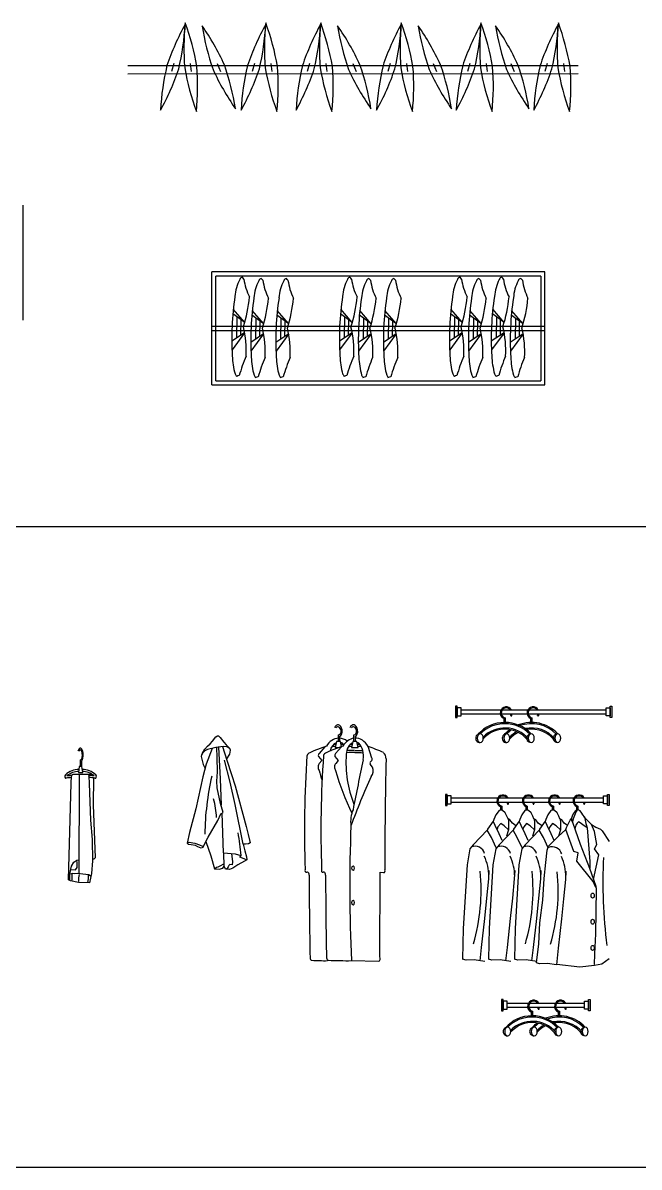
# Model space of a CAD drawing. Header units: inches. Extents: x 8.4 to 50.9, y 14.4 to 39.2.
# Drawn here: x 41.84 to 44.84, y 21.33 to 26.9 of the extents above; entities that cross this region are included whole.
import ezdxf

# ---------------------------------------------------------------- set-up
doc = ezdxf.new("R2010")
doc.units = ezdxf.units.IN
doc.header["$MEASUREMENT"] = 0
for name, color, linetype in [('02', 2, 'Continuous'), ('1', 1, 'Continuous'), ('4', 4, 'Continuous')]:
    doc.layers.add(name, color=color, linetype=linetype)

msp = doc.modelspace()

# ---------------------------------------------------------------- linework, layer by layer
at = {"layer": '02'}
for p, q in [((44.3808, 25.6899), (42.7608, 25.6899)), ((42.7608, 25.1399), (42.7608, 25.6899)), ((44.3808, 25.1399), (44.3808, 25.6899)), ((42.7608, 25.165), (42.7608, 25.665)), ((44.3608, 25.6699), (42.7808, 25.6699)), ((42.7808, 25.1599), (42.7808, 25.6699)), ((44.3608, 25.6699), (44.3608, 25.1599)), ((44.3808, 25.165), (44.3808, 25.665)), ((42.9209, 25.4439), (42.8649, 25.5086)), ((43.4444, 25.4439), (43.3883, 25.5086)), ((43.9799, 25.4439), (43.9238, 25.5086)), ((44.1833, 25.4439), (44.1273, 25.5086)), ((42.9209, 25.4439), (42.8632, 25.4855)), ((42.8832, 25.4712), (42.8815, 25.3685)), ((42.9018, 25.4577), (42.9006, 25.381)), ((43.0132, 25.4377), (42.9555, 25.4794)), ((43.0132, 25.4377), (42.9571, 25.5025)), ((42.9754, 25.465), (42.9738, 25.3623)), ((42.9941, 25.4515), (42.9929, 25.3748)), ((43.1351, 25.4377), (43.0774, 25.4794)), ((43.1351, 25.4377), (43.079, 25.5025)), ((43.0973, 25.465), (43.0957, 25.3623)), ((43.116, 25.4515), (43.1148, 25.3748)), ((43.4444, 25.4439), (43.3867, 25.4855)), ((43.4066, 25.4712), (43.405, 25.3685)), ((43.4253, 25.4577), (43.4241, 25.381)), ((43.5367, 25.4377), (43.479, 25.4794)), ((43.5367, 25.4377), (43.4806, 25.5025)), ((43.4989, 25.465), (43.4973, 25.3623)), ((43.5176, 25.4515), (43.5164, 25.3748)), ((43.6586, 25.4377), (43.6009, 25.4794)), ((43.6586, 25.4377), (43.6025, 25.5025)), ((43.6208, 25.465), (43.6192, 25.3623)), ((43.6395, 25.4515), (43.6383, 25.3748)), ((43.9799, 25.4439), (43.9222, 25.4855)), ((43.9421, 25.4712), (43.9405, 25.3685)), ((43.9608, 25.4577), (43.9596, 25.381)), ((44.0722, 25.4377), (44.0145, 25.4794)), ((44.0722, 25.4377), (44.0161, 25.5025)), ((44.0344, 25.465), (44.0328, 25.3623)), ((44.0531, 25.4515), (44.0518, 25.3748)), ((44.1833, 25.4439), (44.1256, 25.4855)), ((44.1456, 25.4712), (44.144, 25.3685)), ((44.1642, 25.4577), (44.163, 25.381)), ((44.2756, 25.4377), (44.2179, 25.4794)), ((44.2756, 25.4377), (44.2196, 25.5025)), ((44.2379, 25.465), (44.2362, 25.3623)), ((44.2565, 25.4515), (44.2553, 25.3748)), ((42.7608, 25.425), (44.3808, 25.425)), ((42.7608, 25.405), (44.3808, 25.405)), ((42.9206, 25.394), (42.8579, 25.3531)), ((42.9206, 25.394), (42.8591, 25.3108)), ((43.0129, 25.3879), (42.9502, 25.3469)), ((43.0129, 25.3879), (42.9514, 25.3046)), ((43.1348, 25.3879), (43.0721, 25.3469)), ((43.1348, 25.3879), (43.0732, 25.3046)), ((43.4441, 25.394), (43.3814, 25.3531)), ((43.4441, 25.394), (43.3826, 25.3108)), ((43.5364, 25.3879), (43.4737, 25.3469)), ((43.5364, 25.3879), (43.4748, 25.3046)), ((43.6582, 25.3879), (43.5955, 25.3469)), ((43.6582, 25.3879), (43.5967, 25.3046)), ((43.9795, 25.394), (43.9168, 25.3531)), ((43.9795, 25.394), (43.918, 25.3108)), ((44.0718, 25.3879), (44.0091, 25.3469)), ((44.0718, 25.3879), (44.0103, 25.3046)), ((44.183, 25.394), (44.1203, 25.3531)), ((44.183, 25.394), (44.1215, 25.3108)), ((44.2753, 25.3879), (44.2126, 25.3469)), ((44.2753, 25.3879), (44.2138, 25.3046)), ((42.7608, 25.1399), (44.3808, 25.1399)), ((42.7808, 25.1599), (44.3608, 25.1599)), ((43.9542, 23.5759), (43.9462, 23.5759)), ((43.9462, 23.5759), (43.9462, 23.5219)), ((43.9542, 23.5219), (43.9542, 23.5759)), ((43.9736, 23.5684), (43.9542, 23.5684)), ((43.9542, 23.5684), (43.9542, 23.5295)), ((43.9736, 23.5295), (43.9736, 23.5684)), ((43.9736, 23.5589), (44.1682, 23.5589)), ((44.1743, 23.5589), (44.2989, 23.5589)), ((44.3051, 23.5589), (44.6787, 23.5589)), ((44.6787, 23.5295), (44.6787, 23.5684)), ((44.6787, 23.5684), (44.6982, 23.5684)), ((44.6982, 23.5219), (44.6982, 23.5759)), ((44.6982, 23.5759), (44.7062, 23.5759)), ((44.6982, 23.5684), (44.6982, 23.5295)), ((44.7062, 23.5759), (44.7062, 23.5219)), ((43.9462, 23.5219), (43.9542, 23.5219)), ((43.9542, 23.5295), (43.9736, 23.5295)), ((43.9736, 23.5389), (44.1642, 23.5389)), ((44.1692, 23.5389), (44.2949, 23.5389)), ((44.1826, 23.4974), (44.1826, 23.5155)), ((44.1876, 23.5191), (44.1876, 23.4975)), ((44.3, 23.5389), (44.6787, 23.5389)), ((44.3133, 23.4974), (44.3133, 23.5155)), ((44.3183, 23.5191), (44.3183, 23.4975)), ((44.6982, 23.5295), (44.6787, 23.5295)), ((44.7062, 23.5219), (44.6982, 23.5219)), ((43.3672, 23.4046), (43.3606, 23.3746)), ((43.3769, 23.4047), (43.3672, 23.4046)), ((43.3769, 23.4047), (43.3769, 23.4362)), ((43.3866, 23.4046), (43.3769, 23.4047)), ((43.3826, 23.4291), (43.3826, 23.4047)), ((43.3918, 23.3794), (43.3866, 23.4046)), ((43.4471, 23.4046), (43.4406, 23.3746)), ((43.4568, 23.4047), (43.4471, 23.4046)), ((43.452, 23.4046), (43.452, 23.4361)), ((43.4665, 23.4046), (43.4568, 23.4047)), ((43.4577, 23.429), (43.4577, 23.4046)), ((43.4728, 23.3746), (43.4665, 23.4046)), ((43.2574, 23.3582), (43.2375, 23.3495)), ((43.3184, 23.382), (43.2574, 23.3582)), ((43.3109, 23.378), (43.2824, 23.346)), ((43.3374, 23.3582), (43.3175, 23.3495)), ((43.3985, 23.382), (43.3374, 23.3582)), ((43.3606, 23.3746), (43.3769, 23.3746)), ((43.391, 23.378), (43.3625, 23.346)), ((43.3769, 23.3746), (43.3796, 23.3746)), ((43.4406, 23.3746), (43.4568, 23.3746)), ((43.4568, 23.3746), (43.4728, 23.3746)), ((43.5395, 23.324), (43.5215, 23.38)), ((42.1161, 23.2831), (42.1118, 23.2531)), ((42.1225, 23.2832), (42.1161, 23.2831)), ((42.1225, 23.2832), (42.1225, 23.3147)), ((42.1289, 23.2831), (42.1225, 23.2832)), ((42.1263, 23.3076), (42.1263, 23.2832)), ((42.133, 23.2531), (42.1289, 23.2831)), ((43.2794, 23.332), (43.2959, 23.312)), ((43.2959, 23.312), (43.2839, 23.298)), ((43.3595, 23.332), (43.376, 23.312)), ((43.376, 23.312), (43.364, 23.298)), ((43.5425, 23.28), (43.532, 23.294)), ((43.5335, 23.306), (43.5395, 23.312)), ((43.5335, 23.306), (43.5335, 23.306)), ((42.0772, 23.2017), (42.0783, 23.2364)), ((42.0904, 23.2451), (42.1736, 23.2451)), ((42.1118, 23.2531), (42.1225, 23.2531)), ((42.1149, 22.7607), (42.1173, 23.2285)), ((42.1173, 23.2285), (42.1173, 23.245)), ((42.1225, 23.2531), (42.133, 23.2531)), ((42.1625, 23.2364), (42.1638, 23.1993)), ((42.1856, 23.2271), (42.1841, 23.0957)), ((42.0724, 23.0245), (42.0772, 23.2017)), ((42.1638, 23.1993), (42.1702, 23.0221)), ((43.8973, 23.1469), (43.8973, 23.0929)), ((43.9053, 23.1469), (43.8973, 23.1469)), ((43.9053, 23.0929), (43.9053, 23.1469)), ((43.9053, 23.1393), (43.9053, 23.1004)), ((43.9247, 23.1393), (43.9053, 23.1393)), ((43.9247, 23.1004), (43.9247, 23.1393)), ((43.9247, 23.1299), (44.1519, 23.1299)), ((44.158, 23.1299), (44.2763, 23.1299)), ((44.2824, 23.1299), (44.4034, 23.1299)), ((44.4095, 23.1299), (44.5228, 23.1299)), ((44.5289, 23.1299), (44.6659, 23.1299)), ((44.6659, 23.1393), (44.6853, 23.1393)), ((44.6659, 23.1004), (44.6659, 23.1393)), ((44.6853, 23.1469), (44.6933, 23.1469)), ((44.6853, 23.0929), (44.6853, 23.1469)), ((44.6853, 23.1393), (44.6853, 23.1004)), ((44.6933, 23.1469), (44.6933, 23.0929)), ((42.1841, 23.0957), (42.1935, 22.8389)), ((43.8973, 23.0929), (43.9053, 23.0929)), ((43.9053, 23.1004), (43.9247, 23.1004)), ((43.9247, 23.1099), (44.1479, 23.1099)), ((44.158, 23.068), (44.1427, 23.0469)), ((44.153, 23.1099), (44.2723, 23.1099)), ((44.1676, 23.0699), (44.158, 23.068)), ((44.1663, 23.0689), (44.1663, 23.0865)), ((44.1752, 23.068), (44.1676, 23.0699)), ((44.1713, 23.0901), (44.1713, 23.0689)), ((44.1886, 23.0565), (44.1752, 23.068)), ((44.1963, 23.0406), (44.1886, 23.0565)), ((44.2841, 23.068), (44.2688, 23.0469)), ((44.2774, 23.1099), (44.3994, 23.1099)), ((44.2936, 23.0699), (44.2841, 23.068)), ((44.2907, 23.0689), (44.2907, 23.0865)), ((44.3013, 23.068), (44.2936, 23.0699)), ((44.2957, 23.0901), (44.2957, 23.0689)), ((44.3147, 23.0565), (44.3013, 23.068)), ((44.3223, 23.0406), (44.3147, 23.0565)), ((44.4107, 23.068), (44.3954, 23.0469)), ((44.4044, 23.1099), (44.5188, 23.1099)), ((44.4203, 23.0699), (44.4107, 23.068)), ((44.4178, 23.0692), (44.4178, 23.0865)), ((44.4279, 23.068), (44.4203, 23.0699)), ((44.4228, 23.0901), (44.4228, 23.0696)), ((44.4413, 23.0565), (44.4279, 23.068)), ((44.449, 23.0406), (44.4413, 23.0565)), ((44.5283, 23.0657), (44.5194, 23.052)), ((44.5239, 23.1099), (44.6659, 23.1099)), ((44.5332, 23.0641), (44.525, 23.0438)), ((44.5384, 23.0723), (44.5283, 23.0657)), ((44.5384, 23.0723), (44.5332, 23.0641)), ((44.5372, 23.0716), (44.5372, 23.0865)), ((44.543, 23.0716), (44.5384, 23.0723)), ((44.5422, 23.0901), (44.5422, 23.072)), ((44.5521, 23.0664), (44.543, 23.0716)), ((44.5607, 23.0562), (44.5521, 23.0664)), ((44.5665, 23.0471), (44.5607, 23.0562)), ((44.6853, 23.1004), (44.6659, 23.1004)), ((44.6933, 23.0929), (44.6853, 23.0929)), ((42.0644, 22.7307), (42.0724, 23.0245)), ((42.1702, 23.0221), (42.1783, 22.9274)), ((44.1299, 23.0159), (44.1025, 22.9776)), ((44.1399, 22.9959), (44.1299, 23.0159)), ((44.1332, 23.0253), (44.13, 23.0157)), ((44.1427, 23.0469), (44.1332, 23.0253)), ((44.1663, 23.0055), (44.1529, 22.9896)), ((44.1835, 22.9947), (44.1663, 23.0055)), ((44.202, 23.0287), (44.1963, 23.0406)), ((44.202, 23.0287), (44.2048, 23.015)), ((44.2111, 23.0232), (44.202, 23.0287)), ((44.2048, 23.015), (44.2038, 22.974)), ((44.223, 23.0068), (44.2111, 23.0232)), ((44.2382, 22.9954), (44.223, 23.0068)), ((44.2559, 23.0159), (44.2285, 22.9776)), ((44.266, 22.9959), (44.2559, 23.0159)), ((44.2592, 23.0253), (44.256, 23.0157)), ((44.2688, 23.0469), (44.2592, 23.0253)), ((44.2924, 23.0055), (44.279, 22.9896)), ((44.3096, 22.9947), (44.2924, 23.0055)), ((44.3281, 23.0287), (44.3223, 23.0406)), ((44.3281, 23.0287), (44.3308, 23.015)), ((44.3372, 23.0232), (44.3281, 23.0287)), ((44.3308, 23.015), (44.3299, 22.974)), ((44.3491, 23.0068), (44.3372, 23.0232)), ((44.3642, 22.9954), (44.3491, 23.0068)), ((44.3826, 23.0159), (44.3552, 22.9776)), ((44.3926, 22.9959), (44.3826, 23.0159)), ((44.3859, 23.0253), (44.3827, 23.0157)), ((44.3954, 23.0469), (44.3859, 23.0253)), ((44.419, 23.0055), (44.4056, 22.9896)), ((44.4362, 22.9947), (44.419, 23.0055)), ((44.4547, 23.0287), (44.449, 23.0406)), ((44.4547, 23.0287), (44.4575, 23.015)), ((44.4638, 23.0232), (44.4547, 23.0287)), ((44.4575, 23.015), (44.4565, 22.974)), ((44.4757, 23.0068), (44.4638, 23.0232)), ((44.4909, 22.9954), (44.4757, 23.0068)), ((44.4858, 22.9857), (44.4945, 23.0024)), ((44.4945, 23.0024), (44.5044, 23.0215)), ((44.5044, 23.0215), (44.5084, 23.0279)), ((44.5073, 23.0262), (44.5148, 23.0117)), ((44.5084, 23.0279), (44.5171, 23.0215)), ((44.5145, 23.0415), (44.5096, 23.0262)), ((44.5194, 23.052), (44.5145, 23.0415)), ((44.5148, 23.0117), (44.5281, 22.9747)), ((44.5161, 23.0134), (44.5158, 23.0114)), ((44.5194, 23.0275), (44.5161, 23.0134)), ((44.5171, 23.0215), (44.5183, 23.021)), ((44.525, 23.0438), (44.5194, 23.0275)), ((44.5381, 23.0075), (44.5325, 22.9964)), ((44.5446, 23.0137), (44.5381, 23.0075)), ((44.5531, 23.0085), (44.5446, 23.0137)), ((44.5728, 22.9941), (44.5531, 23.0085)), ((44.5737, 23.0369), (44.5665, 23.0471)), ((44.583, 23.0246), (44.5718, 23.0373)), ((44.5737, 23.0369), (44.58, 23.0053)), ((44.58, 23.0053), (44.5875, 22.9837)), ((44.6083, 23.0001), (44.583, 23.0246)), ((44.6076, 23.0001), (44.6284, 22.9874)), ((44.6225, 22.9666), (44.6083, 23.0001)), ((44.1025, 22.974), (44.0322, 22.901)), ((44.1211, 22.937), (44.101, 22.9734)), ((44.1025, 22.9776), (44.1025, 22.974)), ((44.1591, 22.9548), (44.1399, 22.9959)), ((44.1529, 22.9896), (44.1483, 22.978)), ((44.2285, 22.974), (44.1582, 22.901)), ((44.1732, 22.9219), (44.1591, 22.9548)), ((44.2046, 22.9737), (44.1835, 22.9947)), ((44.2038, 22.974), (44.1943, 22.9436)), ((44.2471, 22.937), (44.2271, 22.9734)), ((44.2285, 22.9776), (44.2285, 22.974)), ((44.2851, 22.9548), (44.266, 22.9959)), ((44.279, 22.9896), (44.2743, 22.978)), ((44.3552, 22.974), (44.2848, 22.901)), ((44.2993, 22.9219), (44.2851, 22.9548)), ((44.3306, 22.9737), (44.3096, 22.9947)), ((44.3299, 22.974), (44.3204, 22.9436)), ((44.3738, 22.937), (44.3537, 22.9734)), ((44.3552, 22.9776), (44.3552, 22.974)), ((44.4118, 22.9548), (44.3926, 22.9959)), ((44.4056, 22.9896), (44.401, 22.978)), ((44.4259, 22.9219), (44.4118, 22.9548)), ((44.4573, 22.9737), (44.4362, 22.9947)), ((44.4455, 22.9422), (44.4829, 22.9762)), ((44.4565, 22.974), (44.447, 22.9436)), ((44.4829, 22.9762), (44.4858, 22.9857)), ((44.5215, 22.869), (44.4837, 22.9759)), ((44.5289, 22.9843), (44.5276, 22.98)), ((44.5281, 22.9747), (44.553, 22.9052)), ((44.5325, 22.9964), (44.5289, 22.9843)), ((44.5855, 22.9856), (44.5728, 22.9941)), ((44.5875, 22.9837), (44.5994, 22.82)), ((44.6336, 22.9026), (44.6225, 22.9666)), ((44.6284, 22.9874), (44.6515, 22.9777)), ((44.6515, 22.9777), (44.6597, 22.9688)), ((44.6597, 22.9688), (44.6933, 22.9178)), ((42.1783, 22.9274), (42.1799, 22.8229)), ((44.0322, 22.901), (44.0157, 22.8818)), ((44.1441, 22.8868), (44.1211, 22.937)), ((44.1582, 22.901), (44.1418, 22.8818)), ((44.2701, 22.8868), (44.2471, 22.937)), ((44.2848, 22.901), (44.2684, 22.8818)), ((44.3968, 22.8868), (44.3738, 22.937)), ((44.3928, 22.8759), (44.3996, 22.8946)), ((44.3996, 22.8946), (44.4455, 22.9422)), ((44.553, 22.9052), (44.5982, 22.7877)), ((44.6232, 22.8817), (44.6336, 22.9026)), ((44.0157, 22.8818), (44.0024, 22.8038)), ((44.1418, 22.8818), (44.1285, 22.8038)), ((44.2684, 22.8818), (44.2551, 22.8038)), ((44.386, 22.8147), (44.3928, 22.8759)), ((44.5437, 22.8624), (44.5215, 22.869)), ((44.5372, 22.8213), (44.5437, 22.8624)), ((44.618, 22.7329), (44.6441, 22.8527)), ((44.6441, 22.8527), (44.6232, 22.8817)), ((42.0697, 22.7602), (42.0781, 22.7973)), ((42.0759, 22.7816), (42.0984, 22.7805)), ((42.0781, 22.7973), (42.0896, 22.8164)), ((42.0896, 22.8164), (42.1046, 22.8268)), ((42.0984, 22.7805), (42.1065, 22.7903)), ((42.1046, 22.8268), (42.1152, 22.8279)), ((42.1065, 22.7903), (42.1061, 22.821)), ((42.1799, 22.8229), (42.1751, 22.7622)), ((44.0024, 22.8038), (43.9842, 22.4938)), ((44.1285, 22.8038), (44.1102, 22.4938)), ((44.2551, 22.8038), (44.2369, 22.4938)), ((44.3775, 22.7383), (44.386, 22.8147)), ((44.6161, 22.7227), (44.5372, 22.8213)), ((44.5982, 22.7877), (44.6283, 22.7002)), ((44.5994, 22.82), (44.5994, 22.7872)), ((42.074, 22.7258), (42.0644, 22.7307)), ((42.0705, 22.73), (42.0697, 22.7602)), ((42.0774, 22.7608), (42.0736, 22.7579)), ((42.1125, 22.7185), (42.074, 22.7258)), ((42.0839, 22.7613), (42.0774, 22.7608)), ((42.0811, 22.7468), (42.0821, 22.7594)), ((42.0818, 22.7288), (42.0811, 22.7468)), ((42.0923, 22.7608), (42.0839, 22.7613)), ((42.1084, 22.7613), (42.0923, 22.7608)), ((42.1333, 22.759), (42.1084, 22.7613)), ((42.1141, 22.7225), (42.1144, 22.741)), ((42.1144, 22.741), (42.117, 22.7574)), ((42.1631, 22.7561), (42.1333, 22.759)), ((42.1586, 22.7356), (42.1567, 22.7182)), ((42.1589, 22.7536), (42.1586, 22.7356)), ((42.1719, 22.748), (42.1631, 22.7561)), ((42.1751, 22.7622), (42.1654, 22.7161)), ((42.1751, 22.7608), (42.1748, 22.7608)), ((43.5785, 22.3557), (43.58, 22.768)), ((43.58, 22.768), (43.5965, 22.766)), ((44.0992, 22.6411), (44.1081, 22.7353)), ((44.1081, 22.7353), (44.1099, 22.7762)), ((44.2253, 22.6411), (44.2342, 22.7353)), ((44.2342, 22.7353), (44.236, 22.7762)), ((44.3519, 22.6411), (44.3608, 22.7353)), ((44.3608, 22.7353), (44.3626, 22.7762)), ((44.3707, 22.6329), (44.3775, 22.7383)), ((44.4742, 22.6388), (44.4831, 22.733)), ((44.4831, 22.733), (44.4849, 22.7739)), ((44.6293, 22.6939), (44.6161, 22.7227)), ((42.1654, 22.7161), (42.1125, 22.7185)), ((44.6303, 22.6854), (44.6276, 22.4687)), ((44.6283, 22.7002), (44.6303, 22.6854)), ((44.0886, 22.5433), (44.0992, 22.6411)), ((44.2146, 22.5433), (44.2253, 22.6411)), ((44.3413, 22.5433), (44.3519, 22.6411)), ((44.3571, 22.5225), (44.3707, 22.6329)), ((44.4635, 22.5411), (44.4742, 22.6388)), ((44.0725, 22.4011), (44.0886, 22.5433)), ((44.1986, 22.4011), (44.2146, 22.5433)), ((44.3252, 22.4011), (44.3413, 22.5433)), ((44.352, 22.4188), (44.3571, 22.5225)), ((44.4475, 22.3989), (44.4635, 22.5411)), ((43.9842, 22.4938), (43.9809, 22.3456)), ((44.1102, 22.4938), (44.1069, 22.3456)), ((44.2369, 22.4938), (44.2336, 22.3456)), ((44.6276, 22.4687), (44.6224, 22.3712)), ((44.0656, 22.3373), (44.0725, 22.4011)), ((44.1917, 22.3373), (44.1986, 22.4011)), ((44.3183, 22.3373), (44.3252, 22.4011)), ((44.3411, 22.3272), (44.352, 22.4188)), ((44.4386, 22.3171), (44.4475, 22.3989)), ((43.4405, 22.3377), (43.571, 22.3357)), ((43.9977, 22.3393), (43.9809, 22.3456)), ((44.0378, 22.3411), (43.9977, 22.3393)), ((44.0892, 22.3341), (44.0378, 22.3411)), ((44.1238, 22.3393), (44.1069, 22.3456)), ((44.1638, 22.3411), (44.1238, 22.3393)), ((44.2153, 22.3341), (44.1638, 22.3411)), ((44.2504, 22.3393), (44.2336, 22.3456)), ((44.2905, 22.3411), (44.2504, 22.3393)), ((44.3419, 22.3341), (44.2905, 22.3411)), ((44.6224, 22.3712), (44.6207, 22.3186)), ((44.6583, 22.3217), (44.6933, 22.3479)), ((44.3557, 22.3217), (44.3411, 22.3272)), ((44.3958, 22.3235), (44.3557, 22.3217)), ((44.4359, 22.318), (44.3958, 22.3235)), ((44.4396, 22.3199), (44.5508, 22.3071)), ((44.5508, 22.3071), (44.6219, 22.3162)), ((44.6219, 22.3162), (44.6583, 22.3217)), ((44.1788, 22.1483), (44.1708, 22.1483)), ((44.1708, 22.1483), (44.1708, 22.0943)), ((44.1788, 22.0943), (44.1788, 22.1483)), ((44.1982, 22.1407), (44.1788, 22.1407)), ((44.1788, 22.1407), (44.1788, 22.1018)), ((44.1982, 22.1018), (44.1982, 22.1407)), ((44.1982, 22.1313), (44.3016, 22.1313)), ((44.1982, 22.1113), (44.2976, 22.1113)), ((44.3026, 22.1113), (44.4283, 22.1113)), ((44.3077, 22.1313), (44.4324, 22.1313)), ((44.4334, 22.1113), (44.5734, 22.1113)), ((44.4385, 22.1313), (44.5734, 22.1313)), ((44.5734, 22.1018), (44.5734, 22.1407)), ((44.5734, 22.1407), (44.5928, 22.1407)), ((44.5928, 22.0943), (44.5928, 22.1483)), ((44.5928, 22.1483), (44.6008, 22.1483)), ((44.5928, 22.1407), (44.5928, 22.1018)), ((44.6008, 22.1483), (44.6008, 22.0943)), ((44.1708, 22.0943), (44.1788, 22.0943)), ((44.1788, 22.1018), (44.1982, 22.1018)), ((44.316, 22.0698), (44.316, 22.0879)), ((44.321, 22.0915), (44.321, 22.0698)), ((44.4467, 22.0698), (44.4467, 22.0879)), ((44.4517, 22.0915), (44.4517, 22.0698)), ((44.5928, 22.1018), (44.5734, 22.1018)), ((44.6008, 22.0943), (44.5928, 22.0943))]:
    msp.add_line(p, q, dxfattribs=at)
for points in [[(42.7148, 23.348), (42.7274, 23.3665), (42.7406, 23.3816), (42.7528, 23.3933), (42.7645, 23.4055), (42.78, 23.4264), (42.7888, 23.4317), (42.7937, 23.4313), (42.8015, 23.424), (42.819, 23.4016), (42.8307, 23.3889), (42.8482, 23.3709)], [(42.7622, 23.3703), (42.7326, 23.2946), (42.7166, 23.2319), (42.6823, 23.0767), (42.6515, 22.9614), (42.6401, 22.9101), (42.6505, 22.9141), (42.6785, 22.9096), (42.7005, 22.9021), (42.7159, 22.8954), (42.7166, 22.8883), (42.7086, 22.885), (42.6926, 22.8918), (42.6812, 22.8975), (42.6606, 22.9009), (42.6469, 22.9032), (42.6401, 22.9101)], [(42.8341, 23.3196), (42.8477, 23.3432), (42.8521, 23.3617), (42.8482, 23.3709), (42.8331, 23.3782), (42.8166, 23.3806), (42.7805, 23.3748), (42.7406, 23.3651), (42.727, 23.3587), (42.7148, 23.348), (42.7104, 23.3398), (42.7094, 23.331), (42.7182, 23.2926), (42.727, 23.2765)], [(42.7166, 22.8883), (42.7437, 22.9383), (42.7898, 23.0196), (42.8044, 23.0523), (42.8153, 23.0584), (42.8032, 23.1033), (42.7874, 23.1785), (42.785, 23.2113), (42.7886, 23.2562), (42.7874, 23.3266), (42.786, 23.3757)], [(42.793, 23.3768), (42.8008, 23.2222), (42.8057, 23.0941)], [(42.8123, 23.3799), (42.8341, 23.3135), (42.856, 23.2434), (42.8745, 23.1889), (42.9278, 22.9911), (42.937, 22.9523), (42.9472, 22.9112), (42.9392, 22.9055), (42.9255, 22.9044), (42.9141, 22.9044)], [(42.9141, 22.9044), (42.8748, 23.0972), (42.8493, 23.2065), (42.8226, 23.3132)], [(42.8089, 23.0549), (42.8153, 22.8618), (42.8372, 22.8606), (42.8748, 22.8582), (42.9027, 22.8497), (42.8991, 22.8448), (42.8955, 22.8424), (42.9161, 22.8351), (42.9307, 22.8291), (42.9197, 22.8218), (42.8882, 22.8036), (42.8627, 22.7878), (42.8469, 22.7818), (42.8275, 22.783), (42.8202, 22.7975), (42.8188, 22.8616)], [(42.7321, 22.9169), (42.7558, 22.8485), (42.774, 22.7854), (42.7838, 22.7927), (42.791, 22.7951), (42.802, 22.7987), (42.819, 22.8084)], [(42.9141, 22.9044), (42.9222, 22.8715), (42.9295, 22.8424), (42.9307, 22.8291)], [(42.856, 22.8594), (42.8615, 22.8182), (42.8602, 22.8048), (42.8599, 22.8034)], [(42.774, 22.7854), (42.7959, 22.783), (42.8141, 22.7878), (42.8202, 22.7975)], [(42.8599, 22.8034), (42.8481, 22.806), (42.8432, 22.8012), (42.8408, 22.7939), (42.836, 22.7866), (42.8277, 22.7825)]]:
    msp.add_lwpolyline(points, dxfattribs=at)
for points in [[(43.3369, 23.3599, -0.000106), (43.3414, 23.36)], [(43.3617, 23.3796, 0.02404), (43.3444, 23.3788, 0.02404)], [(43.3639, 23.3896, 0.014872), (43.3526, 23.3894, 0.014872)], [(43.4034, 23.3893, 0.01775), (43.3898, 23.3896)], [(43.457, 23.3507, 0.001452), (43.4165, 23.3498, 0.001452)], [(43.4551, 23.3606, 0.001073), (43.4186, 23.3599, 0.001073)], [(43.4417, 23.3796, 0.023895), (43.4244, 23.3788, 0.023895)], [(43.4438, 23.3896, 0.014737), (43.4326, 23.3894, 0.014737)], [(43.4568, 23.3507, -0.001452), (43.4974, 23.3498, -0.001452)], [(43.4588, 23.3606, -0.001073), (43.4952, 23.3599, -0.001073)], [(43.4817, 23.3894, 0.015689), (43.4698, 23.3896)], [(43.488, 23.3789, 0.022629), (43.4717, 23.3796)]]:
    msp.add_lwpolyline(points, format="xyb", dxfattribs=at)
for centre, radius, start, end in [((43.0888, 25.5543), 0.2158, 152.6636, 175.8147), ((42.911, 25.6492), 0.0145, 96.6032, 163.504), ((42.8816, 25.6303), 0.0434, 34.8478, 50.2371), ((43.1797, 25.6888), 0.2646, 187.3156, 207.1751), ((43.181, 25.5481), 0.2158, 152.6636, 175.8147), ((43.0033, 25.6431), 0.0145, 96.6032, 163.504), ((42.9739, 25.6241), 0.0434, 34.8478, 50.2371), ((43.272, 25.6826), 0.2646, 187.3156, 207.1751), ((43.3029, 25.5481), 0.2158, 152.6636, 175.8147), ((43.1252, 25.6431), 0.0145, 96.6032, 163.504), ((43.0958, 25.6241), 0.0434, 34.8478, 50.2371), ((43.3939, 25.6826), 0.2646, 187.3156, 207.1751), ((43.6122, 25.5543), 0.2158, 152.6636, 175.8147), ((43.4345, 25.6492), 0.0145, 96.6032, 163.504), ((43.4051, 25.6303), 0.0434, 34.8478, 50.2371), ((43.7032, 25.6888), 0.2646, 187.3156, 207.1751), ((43.7045, 25.5481), 0.2158, 152.6636, 175.8147), ((43.5268, 25.6431), 0.0145, 96.6032, 163.504), ((43.4974, 25.6241), 0.0434, 34.8478, 50.2371), ((43.7955, 25.6826), 0.2646, 187.3156, 207.1751), ((43.8264, 25.5481), 0.2158, 152.6636, 175.8147), ((43.6487, 25.6431), 0.0145, 96.6032, 163.504), ((43.6192, 25.6241), 0.0434, 34.8478, 50.2371), ((43.9173, 25.6826), 0.2646, 187.3156, 207.1751), ((44.1477, 25.5543), 0.2158, 152.6636, 175.8147), ((43.97, 25.6492), 0.0145, 96.6032, 163.504), ((43.9405, 25.6303), 0.0434, 34.8478, 50.2371), ((44.2386, 25.6888), 0.2646, 187.3156, 207.1751), ((44.24, 25.5481), 0.2158, 152.6636, 175.8147), ((44.0623, 25.6431), 0.0145, 96.6032, 163.504), ((44.0328, 25.6241), 0.0434, 34.8478, 50.2371), ((44.3309, 25.6826), 0.2646, 187.3156, 207.1751), ((44.3512, 25.5543), 0.2158, 152.6636, 175.8147), ((44.1735, 25.6492), 0.0145, 96.6032, 163.504), ((44.144, 25.6303), 0.0434, 34.8478, 50.2371), ((44.4421, 25.6888), 0.2646, 187.3156, 207.1751), ((44.4435, 25.5481), 0.2158, 152.6636, 175.8147), ((44.2657, 25.6431), 0.0145, 96.6032, 163.504), ((44.2363, 25.6241), 0.0434, 34.8478, 50.2371), ((44.5344, 25.6826), 0.2646, 187.3156, 207.1751), ((44.1923, 25.3656), 1.3345, 171.1882, 177.4001), ((42.2505, 25.6344), 0.697, 342.2683, 354.5255), ((44.2846, 25.3594), 1.3345, 171.1882, 177.4001), ((42.3428, 25.6283), 0.697, 342.2683, 354.5255), ((44.4065, 25.3594), 1.3345, 171.1882, 177.4001), ((42.4646, 25.6283), 0.697, 342.2683, 354.5255), ((44.7158, 25.3656), 1.3345, 171.1882, 177.4001), ((42.774, 25.6344), 0.697, 342.2683, 354.5255), ((44.808, 25.3594), 1.3345, 171.1882, 177.4001), ((42.8662, 25.6283), 0.697, 342.2683, 354.5255), ((44.9299, 25.3594), 1.3345, 171.1882, 177.4001), ((42.9881, 25.6283), 0.697, 342.2683, 354.5255), ((45.2512, 25.3656), 1.3345, 171.1882, 177.4001), ((43.3094, 25.6344), 0.697, 342.2683, 354.5255), ((45.3435, 25.3594), 1.3345, 171.1882, 177.4001), ((43.4017, 25.6283), 0.697, 342.2683, 354.5255), ((45.4547, 25.3656), 1.3345, 171.1882, 177.4001), ((43.5129, 25.6344), 0.697, 342.2683, 354.5255), ((45.547, 25.3594), 1.3345, 171.1882, 177.4001), ((43.6052, 25.6283), 0.697, 342.2683, 354.5255), ((44.1923, 25.3656), 1.3345, 177.4001, 183.612), ((42.4684, 25.3086), 0.4602, 356.3449, 14.2804), ((44.2846, 25.3594), 1.3345, 177.4001, 183.612), ((42.5607, 25.3025), 0.4602, 356.3449, 14.2804), ((44.4065, 25.3594), 1.3345, 177.4001, 183.612), ((42.6826, 25.3025), 0.4602, 356.3449, 14.2804), ((44.7158, 25.3656), 1.3345, 177.4001, 183.612), ((42.9919, 25.3086), 0.4602, 356.3449, 14.2804), ((44.808, 25.3594), 1.3345, 177.4001, 183.612), ((43.0842, 25.3025), 0.4602, 356.3449, 14.2804), ((44.9299, 25.3594), 1.3345, 177.4001, 183.612), ((43.2061, 25.3025), 0.4602, 356.3449, 14.2804), ((45.2512, 25.3656), 1.3345, 177.4001, 183.612), ((43.5274, 25.3086), 0.4602, 356.3449, 14.2804), ((45.3435, 25.3594), 1.3345, 177.4001, 183.612), ((43.6196, 25.3025), 0.4602, 356.3449, 14.2804), ((45.4547, 25.3656), 1.3345, 177.4001, 183.612), ((43.7308, 25.3086), 0.4602, 356.3449, 14.2804), ((45.547, 25.3594), 1.3345, 177.4001, 183.612), ((43.8231, 25.3025), 0.4602, 356.3449, 14.2804), ((43.2416, 25.2943), 0.3814, 181.9247, 195.3684), ((43.5406, 25.0101), 0.6695, 156.2841, 164.8368), ((43.3339, 25.2882), 0.3814, 181.9247, 195.3684), ((43.6329, 25.0039), 0.6695, 156.2841, 164.8368), ((43.4558, 25.2882), 0.3814, 181.9247, 195.3684), ((43.7547, 25.0039), 0.6695, 156.2841, 164.8368), ((43.7651, 25.2943), 0.3814, 181.9247, 195.3684), ((44.0641, 25.0101), 0.6695, 156.2841, 164.8368), ((43.8574, 25.2882), 0.3814, 181.9247, 195.3684), ((44.1563, 25.0039), 0.6695, 156.2841, 164.8368), ((43.9793, 25.2882), 0.3814, 181.9247, 195.3684), ((44.2782, 25.0039), 0.6695, 156.2841, 164.8368), ((44.3006, 25.2943), 0.3814, 181.9247, 195.3684), ((44.5995, 25.0101), 0.6695, 156.2841, 164.8368), ((44.3929, 25.2882), 0.3814, 181.9247, 195.3684), ((44.6918, 25.0039), 0.6695, 156.2841, 164.8368), ((44.5041, 25.2943), 0.3814, 181.9247, 195.3684), ((44.803, 25.0101), 0.6695, 156.2841, 164.8368), ((44.5963, 25.2882), 0.3814, 181.9247, 195.3684), ((44.8953, 25.0039), 0.6695, 156.2841, 164.8368), ((42.9294, 25.2218), 0.0624, 207.2213, 220.434), ((42.9059, 25.1254), 0.0608, 100.8498, 113.2062), ((43.0217, 25.2156), 0.0624, 207.2213, 220.434), ((42.9982, 25.1193), 0.0608, 100.8498, 113.2062), ((43.1436, 25.2156), 0.0624, 207.2213, 220.434), ((43.12, 25.1193), 0.0608, 100.8498, 113.2062), ((43.4529, 25.2218), 0.0624, 207.2213, 220.434), ((43.4293, 25.1254), 0.0608, 100.8498, 113.2062), ((43.5452, 25.2156), 0.0624, 207.2213, 220.434), ((43.5216, 25.1193), 0.0608, 100.8498, 113.2062), ((43.667, 25.2156), 0.0624, 207.2213, 220.434), ((43.6435, 25.1193), 0.0608, 100.8498, 113.2062), ((43.9883, 25.2218), 0.0624, 207.2213, 220.434), ((43.9648, 25.1254), 0.0608, 100.8498, 113.2062), ((44.0806, 25.2156), 0.0624, 207.2213, 220.434), ((44.0571, 25.1193), 0.0608, 100.8498, 113.2062), ((44.1918, 25.2218), 0.0624, 207.2213, 220.434), ((44.1683, 25.1254), 0.0608, 100.8498, 113.2062), ((44.2841, 25.2156), 0.0624, 207.2213, 220.434), ((44.2606, 25.1193), 0.0608, 100.8498, 113.2062), ((44.1933, 23.5435), 0.0294, 31.4138, 165.4823), ((44.1933, 23.5435), 0.0244, 38.898, 165.4823), ((44.324, 23.5435), 0.0294, 31.4138, 165.4823), ((44.324, 23.5435), 0.0244, 38.898, 165.4823), ((44.1939, 23.5434), 0.0301, 165.4823, 247.8669), ((44.1939, 23.5434), 0.0251, 165.4823, 255.3823), ((44.1911, 23.5334), 0.0244, 354.9774, 12.9498), ((44.2179, 23.5309), 0.0025, 171.8983, 358.0565), ((44.1911, 23.5334), 0.0294, 354.9774, 10.7201), ((44.3246, 23.5434), 0.0301, 165.4823, 247.8669), ((44.3246, 23.5434), 0.0251, 165.4823, 255.3823), ((44.3218, 23.5334), 0.0244, 354.9774, 12.9498), ((44.3487, 23.5309), 0.0025, 171.8983, 358.0565), ((44.3218, 23.5334), 0.0294, 354.9774, 10.7201), ((44.1866, 23.3209), 0.1762, 43.1862, 137.8043), ((44.1866, 23.3209), 0.1702, 44.7029, 134.8921), ((44.1866, 23.3209), 0.1492, 40.1435, 135.1021), ((44.1866, 23.3209), 0.1432, 34.2159, 137.3066), ((44.3158, 23.3209), 0.1762, 126.727, 137.8043), ((44.3158, 23.3209), 0.1702, 124.8763, 134.8921), ((44.3158, 23.3209), 0.1492, 118.5706, 135.1021), ((44.3158, 23.3209), 0.1432, 116.7981, 137.3066), ((44.3158, 23.3209), 0.1762, 43.1862, 111.4957), ((44.3158, 23.3209), 0.1702, 44.7029, 109.3947), ((44.3158, 23.3209), 0.1492, 40.1435, 101.8164), ((44.3158, 23.3209), 0.1432, 34.2159, 99.5511), ((44.0656, 23.4205), 0.021, 86.3555, 273.6445), ((44.1947, 23.4205), 0.021, 86.3555, 273.6445), ((44.3137, 23.4205), 0.021, 190.5345, 273.6445), ((44.3137, 23.4205), 0.021, 86.3555, 166.9772), ((44.4429, 23.4205), 0.021, 190.5345, 273.6445), ((44.4429, 23.4205), 0.021, 86.3555, 166.9772), ((44.0739, 22.9343), 1.3473, 167.0767, 179.2096), ((42.4247, 23.0233), 0.3592, 1.7247, 16.4674), ((44.1776, 23.1144), 0.0301, 165.4823, 247.8669), ((44.177, 23.1145), 0.0294, 31.4138, 165.4823), ((44.1776, 23.1144), 0.0251, 165.4823, 255.3823), ((44.177, 23.1145), 0.0244, 38.898, 165.4823), ((44.302, 23.1144), 0.0301, 165.4823, 247.8669), ((44.3014, 23.1145), 0.0294, 31.4138, 165.4823), ((44.302, 23.1144), 0.0251, 165.4823, 255.3823), ((44.3014, 23.1145), 0.0244, 38.898, 165.4823), ((44.4291, 23.1144), 0.0301, 165.4823, 247.8669), ((44.4285, 23.1145), 0.0294, 31.4138, 165.4823), ((44.4291, 23.1144), 0.0251, 165.4823, 255.3823), ((44.4285, 23.1145), 0.0244, 38.898, 165.4823), ((44.5486, 23.1144), 0.0301, 165.4823, 247.8669), ((44.5479, 23.1145), 0.0294, 31.4138, 165.4823), ((44.5486, 23.1144), 0.0251, 165.4823, 255.3823), ((44.5479, 23.1145), 0.0244, 38.898, 165.4823), ((44.1748, 23.1044), 0.0244, 354.9774, 12.9498), ((44.2016, 23.1019), 0.0025, 171.8983, 358.0565), ((44.1748, 23.1044), 0.0294, 354.9774, 10.7201), ((44.2992, 23.1044), 0.0244, 354.9774, 12.9498), ((44.326, 23.1019), 0.0025, 171.8983, 358.0565), ((44.2992, 23.1044), 0.0294, 354.9774, 10.7201), ((44.4263, 23.1044), 0.0244, 354.9774, 12.9498), ((44.4531, 23.1019), 0.0025, 171.8983, 358.0565), ((44.4263, 23.1044), 0.0294, 354.9774, 10.7201), ((44.5458, 23.1044), 0.0244, 354.9774, 12.9498), ((44.5726, 23.1019), 0.0025, 171.8983, 358.0565), ((44.5458, 23.1044), 0.0294, 354.9774, 10.7201), ((40.6119, 22.6293), 2.3015, 5.4963, 8.2649), ((44.0414, 22.8462), 0.0484, 15.7523, 111.1565), ((44.1675, 22.8462), 0.0484, 15.7523, 111.1565), ((44.2941, 22.8462), 0.0484, 15.7523, 111.1565), ((44.4164, 22.844), 0.0484, 15.7523, 111.1565), ((43.875, 22.7477), 0.2334, 359.9116, 24.988), ((44.0011, 22.7477), 0.2334, 359.9116, 24.988), ((44.1277, 22.7477), 0.2334, 359.9116, 24.988), ((44.25, 22.7454), 0.2334, 359.9116, 24.988), ((47.1745, 22.721), 2.5111, 177.2767, 187.0811), ((43.1612, 22.6778), 0.9097, 343.5409, 5.9886), ((43.4139, 22.6778), 0.9097, 343.5409, 5.9886), ((43.5362, 22.6756), 0.9097, 343.5409, 5.9886), ((44.3273, 22.1157), 0.0301, 165.4823, 247.8669), ((44.3267, 22.1159), 0.0294, 31.4138, 165.4823), ((44.3273, 22.1157), 0.0251, 165.4823, 255.3823), ((44.3267, 22.1159), 0.0244, 38.898, 165.4823), ((44.3245, 22.1057), 0.0244, 354.9774, 12.9498), ((44.3245, 22.1057), 0.0294, 354.9774, 10.7201), ((44.458, 22.1157), 0.0301, 165.4823, 247.8669), ((44.4574, 22.1159), 0.0294, 31.4138, 165.4823), ((44.458, 22.1157), 0.0251, 165.4823, 255.3823), ((44.4574, 22.1159), 0.0244, 38.898, 165.4823), ((44.4553, 22.1057), 0.0244, 354.9774, 12.9498), ((44.4553, 22.1057), 0.0294, 354.9774, 10.7201), ((44.32, 21.8932), 0.1762, 43.1862, 137.8043), ((44.32, 21.8932), 0.1702, 44.7029, 134.8921), ((44.3513, 22.1032), 0.0025, 171.8983, 358.0565), ((44.4492, 21.8932), 0.1762, 43.1862, 111.4957), ((44.4492, 21.8932), 0.1702, 44.7029, 109.3947), ((44.4821, 22.1032), 0.0025, 171.8983, 358.0565), ((44.199, 21.9929), 0.021, 86.3555, 273.6445), ((44.32, 21.8932), 0.1492, 40.1435, 135.1021), ((44.32, 21.8932), 0.1432, 34.2159, 137.3066), ((44.3281, 21.9929), 0.021, 86.3555, 273.6445), ((44.4492, 21.8932), 0.1762, 126.727, 137.8043), ((44.4492, 21.8932), 0.1702, 124.8763, 134.8921), ((44.4492, 21.8932), 0.1492, 118.5706, 135.1021), ((44.4492, 21.8932), 0.1432, 116.7981, 137.3066), ((44.4492, 21.8932), 0.1492, 40.1435, 101.8164), ((44.4492, 21.8932), 0.1432, 34.2159, 99.5511), ((44.4471, 21.9929), 0.021, 86.3555, 166.9772), ((44.5763, 21.9929), 0.021, 86.3555, 166.9772), ((44.4471, 21.9929), 0.021, 190.5345, 273.6445), ((44.5763, 21.9929), 0.021, 190.5345, 273.6445)]:
    msp.add_arc(centre, radius, start, end, dxfattribs=at)
for centre, major_axis, ratio, start_param, end_param in [((43.3745, 23.4507), (0, 0.0346), 0.615385, -1.287016, 0.963764), ((43.3745, 23.4507), (0, 0.0252), 0.615385, -1.283308, 0.672304), ((43.3754, 23.4561), (-0.0033, 0.0198), 0.700035, 3.005836, 4.68388), ((43.3752, 23.4559), (-0.0034, 0.0279), 0.715918, 3.346493, 4.784375), ((43.4496, 23.4507), (0, 0.0346), 0.615385, -1.287016, 0.96182), ((43.4496, 23.4506), (0, 0.0252), 0.615385, -1.283308, 0.668784), ((43.4505, 23.456), (-0.0033, 0.0198), 0.700035, 3.005836, 4.68388), ((43.4503, 23.4559), (-0.0034, 0.0279), 0.715918, 3.346493, 4.784375), ((43.3793, 23.3161), (0, 0.1046), 0.75, 0.031499, 0.889131), ((43.3787, 23.3426), (0, 0.0584), 0.75, 0.29911, 1.306424), ((43.3793, 23.3161), (0, 0.1046), 0.75, -0.53551, -0.041955), ((43.3787, 23.3426), (0, 0.0584), 0.75, -0.416421, -0.203505), ((43.3566, 23.3325), (0, 0.0827), 0.75, 5.450223, 5.586976), ((43.4594, 23.3161), (0, 0.1046), 0.75, 0.094702, 0.889131), ((43.4588, 23.3426), (0, 0.0584), 0.75, 0.301693, 1.581126), ((43.4594, 23.3161), (0, 0.1046), 0.75, -0.91352, 0.021125), ((43.4588, 23.3426), (0, 0.0584), 0.75, -0.416421, -0.201075), ((43.4367, 23.3325), (0, 0.0827), 0.75, 4.511152, 5.586976), ((42.121, 23.3376), (0, 0.0346), 0.406154, -1.287016, 0.963764), ((42.121, 23.3376), (0, 0.0252), 0.406154, -1.283308, 0.672304), ((42.1212, 23.3389), (0, 0.0244), 0.406154, 3.279652, 4.957696), ((42.1212, 23.3389), (0, 0.0338), 0.406154, 3.527888, 4.96577), ((46.2717, 22.9708), (0, 4.0801), 0.75, 1.48118, 1.617098), ((43.24, 23.3262), (0, 0.0235), 0.75, 0.142939, 1.142113), ((43.2887, 23.336), (0, 0.013), 0.75, 0.699893, 1.8851), ((46.3518, 22.9708), (0, 4.0801), 0.75, 1.48118, 1.617098), ((43.32, 23.3262), (0, 0.0235), 0.75, 0.142939, 1.142113), ((43.3688, 23.336), (0, 0.013), 0.75, 0.699893, 1.8851), ((43.7208, 23.3001), (0, 0.4099), 0.75, 1.468354, 2.080728), ((43.3002, 22.215), (0, 1.2018), 0.75, -0.334908, -0.248006), ((43.5828, 23.321), (0, 0.0342), 0.75, 4.682735, 5.721958), ((43.2957, 23.28), (0, 0.0239), 0.75, 0.71883, 2.305251), ((43.3758, 23.28), (0, 0.0239), 0.75, 0.71883, 2.305251), ((49.9161, 20.8701), (0, 8.9008), 0.75, 1.292427, 1.320826), ((43.5359, 23.2993), (0, 0.00748), 0.75, 0.455101, 2.356194), ((43.5165, 23.2623), (0, 0.0389), 0.75, 3.896697, 5.183699), ((43.5361, 23.318), (0, 0.0075), 0.75, 3.785094, 5.639684), ((57.2498, 22.7805), (0, 18.1965), 0.75, 1.541142, 1.570823), ((42.0512, 23.2343), (0, 0.00845), 0.66, 0.508171, 3.463012), ((42.1124, 23.0774), (0, 0.1907), 0.66, -0.012259, 0.532394), ((42.1225, 21.942), (0, 1.2886), 0.66, 0.052267, 0.081836), ((42.1124, 23.0774), (0, 0.1807), 0.66, -0.000876, 0.491504), ((42.1225, 21.942), (0, 1.2986), 0.66, 0.049878, 0.077547), ((42.1326, 23.0774), (0, 0.1907), 0.66, -0.532394, 0.012259), ((42.1326, 23.0774), (0, 0.1807), 0.66, -0.491504, 0.002254), ((42.1225, 21.942), (0, 1.2886), 0.66, -0.081836, -0.047294), ((42.1225, 21.942), (0, 1.2986), 0.66, -0.077547, -0.048395), ((42.1938, 23.2343), (0, 0.00845), 0.66, 2.820173, 5.775014), ((44.0251, 23.6376), (0, 1.0583), 0.75, 1.931588, 1.981083), ((44.1051, 23.6376), (0, 1.0583), 0.75, 1.931588, 2.152625), ((45.6142, 21.554), (0, 3.24), 0.75, 1.025671, 1.110236), ((43.5221, 23.014), (0, 0.1146), 0.75, 1.04021, 1.746191), ((47.1038, 22.698), (-0.004, 5.3196), 0.690251, 1.514604, 1.638056), ((43.2208, 22.777), (0, 0.00926), 0.75, 1.000756, 3.381336), ((43.3008, 22.777), (0, 0.00926), 0.75, 1.000756, 3.381336), ((43.5971, 22.7748), (0, 0.00886), 0.75, 3.050933, 5.335553), ((43.2247, 22.7557), (0, 0.0126), 0.75, -0.239743, 0.239743), ((43.2246, 22.7552), (0, 0.0132), 0.75, 4.621835, 6.043442), ((51.1139, 22.7315), (-0.0322, 12.0748), 0.652553, 1.567196, 1.600517), ((43.3047, 22.7557), (0, 0.0126), 0.75, -0.239743, 0.239743), ((43.3046, 22.7552), (0, 0.0132), 0.75, 4.621835, 6.043442), ((51.194, 22.7315), (-0.0322, 12.0748), 0.652553, 1.567196, 1.600517), ((43.2482, 22.3521), (0, 0.0124), 0.75, 1.604598, 3.107791), ((43.364, 26.0015), (0.0722, 3.6637), 0.500622, 3.117656, 3.158595), ((43.3283, 22.3521), (0, 0.0124), 0.75, 1.604598, 3.107791), ((43.4209, 26.0022), (0, 3.6646), 0.75, 3.107791, 3.148729), ((43.5711, 22.3481), (0, 0.0124), 0.75, 3.130099, 5.367384)]:
    msp.add_ellipse(centre, major_axis=major_axis, ratio=ratio, start_param=start_param, end_param=end_param, dxfattribs=at)
at = {"layer": '02', "extrusion": (0, 0, -1)}
for centre, major_axis, ratio in [((44.0669, 23.4205), (0, 0.0209), 0.694378), ((44.1961, 23.4205), (0, 0.0209), 0.694378), ((44.315, 23.4205), (0, 0.0209), 0.694378), ((44.4442, 23.4205), (0, 0.0209), 0.694378), ((43.448, 22.788), (0, 0.01), 0.75), ((43.448, 22.62), (0, 0.01), 0.75), ((44.2003, 21.9929), (0, 0.0209), 0.694378), ((44.3295, 21.9929), (0, 0.0209), 0.694378), ((44.4485, 21.9929), (0, 0.0209), 0.694378), ((44.5776, 21.9929), (0, 0.0209), 0.694378)]:
    msp.add_ellipse(centre, major_axis=major_axis, ratio=ratio, dxfattribs=at)
for centre, major_axis, start_param, end_param in [((42.0895, 23.2244), (0, 0.0207), -0.954409, 0.064105), ((42.1736, 23.2244), (0, 0.0207), -0.954409, 0.902774), ((42.1843, 22.848), (0, 0.0167), 2.151818, 3.569571)]:
    msp.add_ellipse(centre, major_axis=major_axis, ratio=0.66, start_param=start_param, end_param=end_param, dxfattribs=at)
at = {"layer": '02'}
for centre in [(44.6136, 22.6546), (44.6136, 22.5272), (44.6136, 22.3998)]:
    msp.add_ellipse(centre, major_axis=(0, 0.0124), ratio=0.580645, dxfattribs=at)
at = {"layer": '1'}
for p, q in [((42.3518, 26.6937), (44.5429, 26.6949)), ((42.5767, 26.705), (42.5652, 26.665)), ((42.6561, 26.705), (42.6611, 26.665)), ((42.787, 26.705), (42.8031, 26.665)), ((42.9688, 26.705), (42.9573, 26.665)), ((43.0482, 26.705), (43.0532, 26.665)), ((43.2359, 26.705), (43.2245, 26.665)), ((43.3153, 26.705), (43.3203, 26.665)), ((43.4463, 26.705), (43.4623, 26.665)), ((43.628, 26.705), (43.6165, 26.665)), ((43.7074, 26.705), (43.7124, 26.665)), ((43.8383, 26.705), (43.8544, 26.665)), ((44.0155, 26.705), (44.0041, 26.665)), ((44.0949, 26.705), (44.1, 26.665)), ((44.215, 26.705), (44.2311, 26.665)), ((44.3922, 26.705), (44.3807, 26.665)), ((44.4716, 26.705), (44.4766, 26.665)), ((42.3518, 26.6537), (44.5429, 26.6549)), ((30.2087, 24.451), (50.5349, 24.451)), ((30.2087, 21.3329), (50.5349, 21.3329))]:
    msp.add_line(p, q, dxfattribs=at)
for centre, start, end in [((43.845, 26.7787), 174.2047, 184.5263), ((41.4861, 26.4811), 9.8536, 20.1751), ((44.2371, 26.7787), 174.2047, 184.5263), ((41.8782, 26.4811), 9.8536, 20.1751), ((44.5043, 26.7787), 174.2047, 184.5263), ((42.1453, 26.4811), 9.8536, 20.1751), ((44.8963, 26.7787), 174.2047, 184.5263), ((42.5374, 26.4811), 9.8536, 20.1751), ((45.2839, 26.7787), 174.2047, 184.5263), ((42.9249, 26.4811), 9.8536, 20.1751), ((45.6605, 26.7787), 174.2047, 184.5263), ((43.3016, 26.4811), 9.8536, 20.1751), ((43.6985, 26.3042), 151.0271, 161.3487), ((41.4128, 26.959), 346.6759, 356.9975), ((41.7129, 26.1898), 24.5768, 34.8984), ((43.9188, 27.0771), 188.928, 199.2496), ((44.0906, 26.3042), 151.0271, 161.3487), ((41.8049, 26.959), 346.6759, 356.9975), ((44.3577, 26.3042), 151.0271, 161.3487), ((42.072, 26.959), 346.6759, 356.9975), ((44.578, 27.0771), 188.928, 199.2496), ((42.3721, 26.1898), 24.5768, 34.8984), ((44.7498, 26.3042), 151.0271, 161.3487), ((42.4641, 26.959), 346.6759, 356.9975), ((42.7642, 26.1898), 24.5768, 34.8984), ((44.9701, 27.0771), 188.928, 199.2496), ((45.1374, 26.3042), 151.0271, 161.3487), ((42.8517, 26.959), 346.6759, 356.9975), ((45.3467, 27.0771), 188.928, 199.2496), ((43.1408, 26.1898), 24.5768, 34.8984), ((45.514, 26.3042), 151.0271, 161.3487), ((43.2283, 26.959), 346.6759, 356.9975), ((43.7297, 26.4132), 166.6759, 176.9975), ((41.444, 27.0681), 331.0271, 341.3487), ((43.8308, 26.8912), 189.8536, 200.1751), ((41.4719, 26.5936), 354.2047, 4.5263), ((41.6706, 26.295), 8.928, 19.2496), ((44.1218, 26.4132), 166.6759, 176.9975), ((41.8361, 27.0681), 331.0271, 341.3487), ((44.2229, 26.8912), 189.8536, 200.1751), ((41.864, 26.5936), 354.2047, 4.5263), ((44.389, 26.4132), 166.6759, 176.9975), ((42.1033, 27.0681), 331.0271, 341.3487), ((44.4901, 26.8912), 189.8536, 200.1751), ((42.1311, 26.5936), 354.2047, 4.5263), ((42.3298, 26.295), 8.928, 19.2496), ((44.781, 26.4132), 166.6759, 176.9975), ((42.4954, 27.0681), 331.0271, 341.3487), ((44.8822, 26.8912), 189.8536, 200.1751), ((42.5232, 26.5936), 354.2047, 4.5263), ((42.7219, 26.295), 8.928, 19.2496), ((45.1686, 26.4132), 166.6759, 176.9975), ((42.8829, 27.0681), 331.0271, 341.3487), ((45.2697, 26.8912), 189.8536, 200.1751), ((42.9107, 26.5936), 354.2047, 4.5263), ((43.0985, 26.295), 8.928, 19.2496), ((45.5452, 26.4132), 166.6759, 176.9975), ((43.2595, 27.0681), 331.0271, 341.3487), ((45.6463, 26.8912), 189.8536, 200.1751), ((43.2874, 26.5936), 354.2047, 4.5263), ((43.8764, 27.1823), 204.5768, 214.8984), ((44.5357, 27.1823), 204.5768, 214.8984), ((44.9277, 27.1823), 204.5768, 214.8984), ((45.3044, 27.1823), 204.5768, 214.8984)]:
    msp.add_arc(centre, 1.22, start, end, dxfattribs=at)
at = {"layer": '4'}
msp.add_line((41.8417, 26.0144), (41.8417, 25.4544), dxfattribs=at)

doc.saveas('drawing.dxf')
